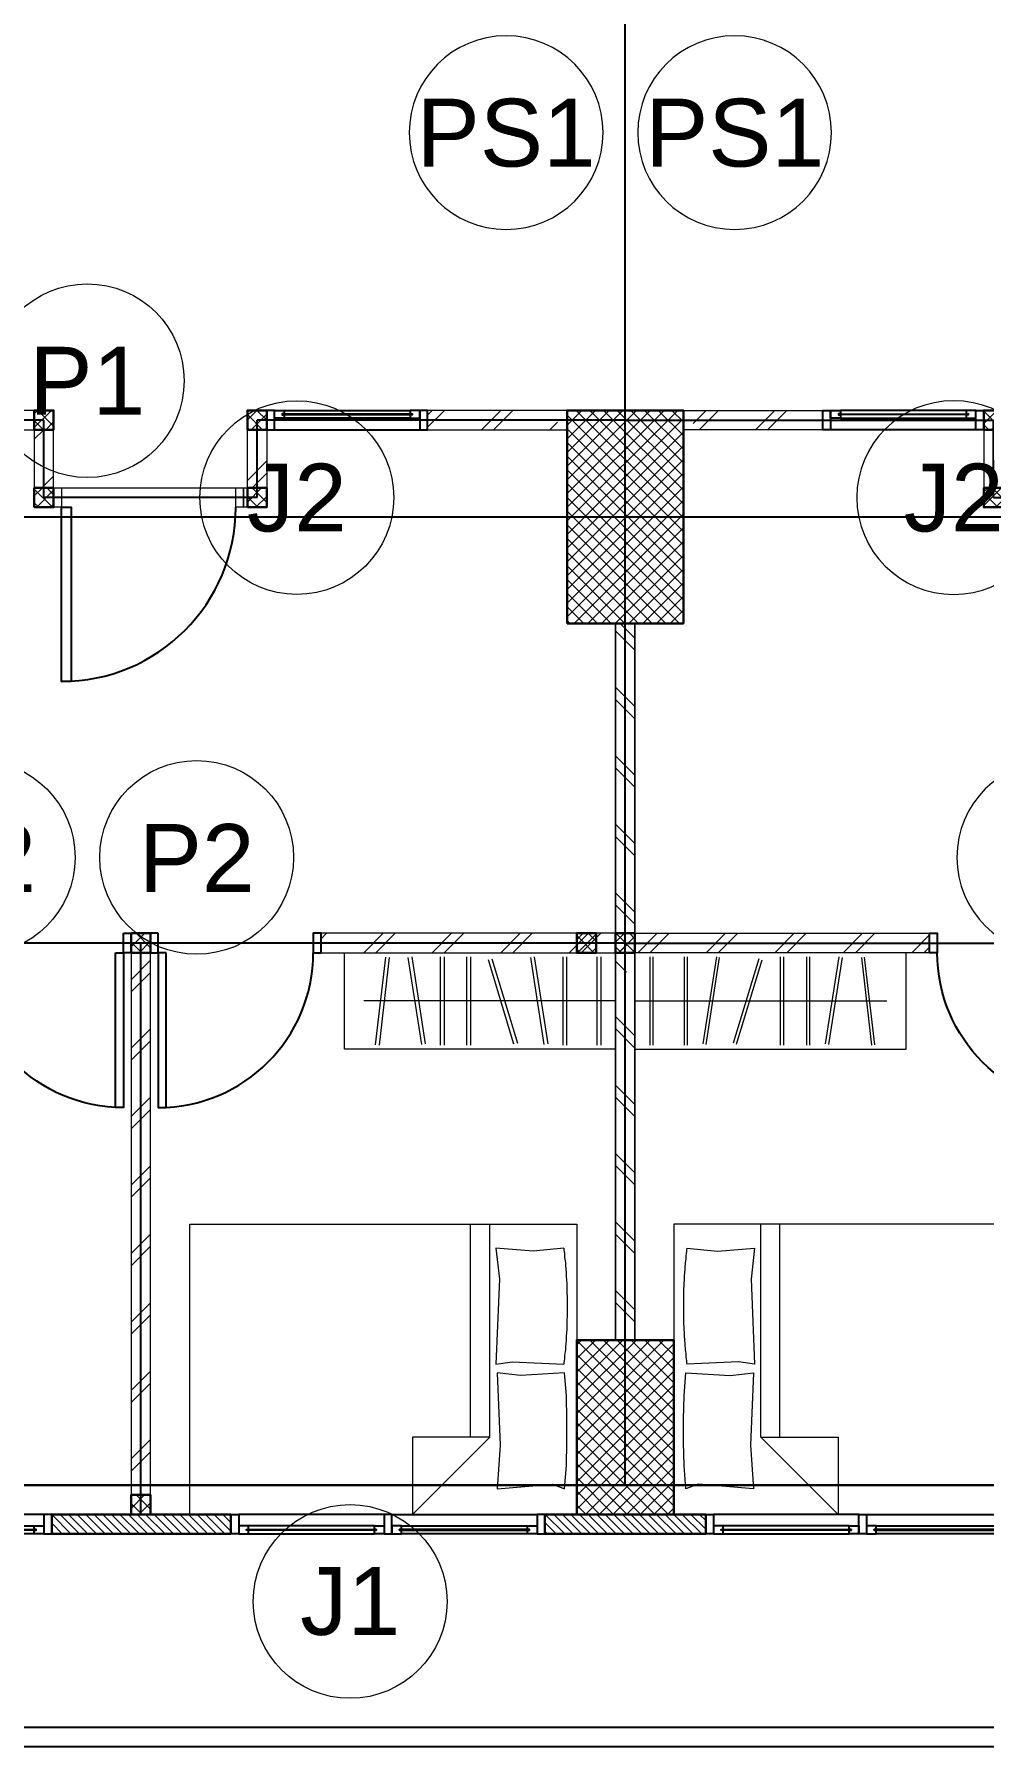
# Model space of a CAD drawing. Header units: millimetres. Extents: x -108 to 357, y -17 to 192.
# Drawn here: x 142.92 to 147.82, y -0.85 to 7.99 of the extents above; entities that cross this region are included whole.
import ezdxf
from ezdxf.enums import TextEntityAlignment as Align

# ---------------------------------------------------------------- set-up
doc = ezdxf.new("R2010")
doc.units = ezdxf.units.MM
for name, color, linetype, lineweight in [('ars', 11, 'Continuous', 0), ('KACA', 151, 'Continuous', 5), ('KOL', 1, 'Continuous', 30), ('KOLOM', 4, 'Continuous', 9), ('lan', 7, 'Continuous', 15), ('NOT', 7, 'Continuous', 20), ('tem', 5, 'Continuous', 20)]:
    doc.layers.add(name, color=color, linetype=linetype, lineweight=lineweight)
doc.layers.add('as', color=1, linetype='Continuous', plot=False)
doc.layers.add('Kusen', color=30, linetype='Continuous')
doc.styles.add('S', font='simplex', dxfattribs={"width": 0.75})
doc.styles.get("Standard").update_dxf_attribs({"font": 'arial.ttf'})
pattern_1 = [(45, (0.09994, 0.1431), (-0.1767767, 0.1767767), []), (45, (0.16244, 0.1431), (-0.1767767, 0.1767767), [])]
pattern_2 = [(45, (-0.45006, -2.5569), (-0.1767767, 0.1767767), []), (45, (-0.38756, -2.5569), (-0.1767767, 0.1767767), [])]

# ---------------------------------------------------------------- blocks, each defined once
blk = doc.blocks.new('T. J1')
at = {"layer": 'Kusen'}
for p, q in [((-0.7188, 0.1), (-0.0688, 0.1)), ((0.7212, 0.1), (0.0712, 0.1)), ((-0.0188, 0), (-0.7688, 0)), ((-0.0688, 0.06), (-0.7188, 0.06)), ((0.0212, 0), (0.7712, 0)), ((0.0712, 0.06), (0.7212, 0.06))]:
    blk.add_line(p, q, dxfattribs=at)
for points in [[(-0.8088, 0), (-0.7688, 0), (-0.7688, 0.1), (-0.8088, 0.1)], [(-0.0188, 0), (0.0212, 0), (0.0212, 0.1), (-0.0188, 0.1)], [(0.8112, 0), (0.7712, 0), (0.7712, 0.1), (0.8112, 0.1)]]:
    blk.add_lwpolyline(points, close=True, dxfattribs=at)
for points in [[(-0.7188, 0.0775), (-0.7188, 0.06), (-0.7688, 0.06), (-0.7688, 0.1), (-0.7188, 0.1), (-0.7188, 0.0825), (-0.7288, 0.0825), (-0.7288, 0.0775), (-0.7188, 0.0775)], [(-0.0688, 0.0775), (-0.0688, 0.06), (-0.0188, 0.06), (-0.0188, 0.1), (-0.0688, 0.1), (-0.0688, 0.0825), (-0.0588, 0.0825), (-0.0588, 0.0775), (-0.0688, 0.0775)], [(0.0712, 0.0775), (0.0712, 0.06), (0.0212, 0.06), (0.0212, 0.1), (0.0712, 0.1), (0.0712, 0.0825), (0.0612, 0.0825), (0.0612, 0.0775), (0.0712, 0.0775)], [(0.7212, 0.0775), (0.7212, 0.06), (0.7712, 0.06), (0.7712, 0.1), (0.7212, 0.1), (0.7212, 0.0825), (0.7312, 0.0825), (0.7312, 0.0775), (0.7212, 0.0775)]]:
    blk.add_lwpolyline(points, dxfattribs=at)
at = {"layer": 'Kusen', "color": 141}
for points in [[(-0.7288, 0.0775), (-0.0588, 0.0775), (-0.0588, 0.0825), (-0.7288, 0.0825)], [(0.7312, 0.0775), (0.0612, 0.0775), (0.0612, 0.0825), (0.7312, 0.0825)]]:
    blk.add_lwpolyline(points, close=True, dxfattribs=at)
blk = doc.blocks.new('T. J2')
at = {"layer": 'KACA', "color": 141}
blk.add_lwpolyline([(-0.3792, 0.0775), (0.2908, 0.0775), (0.2908, 0.0825), (-0.3792, 0.0825)], close=True, dxfattribs=at)
at = {"layer": 'Kusen'}
for p, q in [((-0.3692, 0.1), (0.2808, 0.1)), ((-0.4192, 0), (0.3308, 0)), ((0.2808, 0.06), (-0.3692, 0.06))]:
    blk.add_line(p, q, dxfattribs=at)
for points in [[(-0.4592, 0), (-0.4192, 0), (-0.4192, 0.1), (-0.4592, 0.1)], [(0.3308, 0), (0.3708, 0), (0.3708, 0.1), (0.3308, 0.1)]]:
    blk.add_lwpolyline(points, close=True, dxfattribs=at)
for points in [[(-0.3692, 0.0775), (-0.3692, 0.06), (-0.4192, 0.06), (-0.4192, 0.1), (-0.3692, 0.1), (-0.3692, 0.0825), (-0.3792, 0.0825), (-0.3792, 0.0775), (-0.3692, 0.0775)], [(0.2808, 0.0775), (0.2808, 0.06), (0.3308, 0.06), (0.3308, 0.1), (0.2808, 0.1), (0.2808, 0.0825), (0.2908, 0.0825), (0.2908, 0.0775), (0.2808, 0.0775)]]:
    blk.add_lwpolyline(points, dxfattribs=at)
blk = doc.blocks.new('P.80')
at = {"layer": 'Kusen'}
for points in [[(-69.8094, -74.8368), (-69.7694, -74.8368), (-69.7694, -74.0368), (-69.8094, -74.0368)], [(-70.6094, -74.9368), (-70.5694, -74.9368), (-70.5694, -74.8368), (-70.6094, -74.8368)], [(-69.7694, -74.9368), (-69.7294, -74.9368), (-69.7294, -74.8368), (-69.7694, -74.8368)]]:
    blk.add_lwpolyline(points, close=True, dxfattribs=at)
blk.add_arc((-69.7694, -74.8368), 0.8, 90, 180, dxfattribs=at)
blk = doc.blocks.new('K 10.10')
at = {"layer": 'ars'}
h = blk.add_hatch(dxfattribs=at)
h.set_pattern_fill('_USER', color=256, scale=0.05, angle=45, double=1, pattern_type=0)
h.set_pattern_definition([(45, (0, 0), (-0.035355339, 0.035355339), []), (135, (0, 0), (-0.035355339, -0.035355339), [])])
h.paths.add_polyline_path([(1560.5383, 1380.4069), (1560.6383, 1380.4069), (1560.6383, 1380.5069), (1560.5383, 1380.5069)])
at = {"layer": 'KOL'}
blk.add_lwpolyline([(1560.5383, 1380.4069), (1560.6383, 1380.4069), (1560.6383, 1380.5069), (1560.5383, 1380.5069)], close=True, dxfattribs=at)
blk = doc.blocks.new('P-90')
at = {"layer": 'Kusen'}
blk.add_lwpolyline([(374.6908, -21.5979), (374.7408, -21.5979), (374.7408, -22.4979), (374.6908, -22.4979)], close=True, dxfattribs=at)
at = {"layer": 'Kusen', "lineweight": 9}
for points in [[(373.8008, -22.4979), (373.8408, -22.4979), (373.8408, -22.5979), (373.8008, -22.5979)], [(374.7408, -22.4979), (374.7808, -22.4979), (374.7808, -22.5979), (374.7408, -22.5979)]]:
    blk.add_lwpolyline(points, close=True, dxfattribs=at)
at = {"layer": 'Kusen'}
blk.add_arc((374.7408, -22.4979), 0.9, 90, 180, dxfattribs=at)
blk = doc.blocks.new('BED1')
at = {"color": 0, "linetype": 'Continuous'}
for points in [[(1.9976, 0), (1.9976, 1.4976), (0, 1.4976), (0, 0), (1.9976, 0)], [(1.5484, 1.0993), (1.1489, 1.0993), (1.1489, 1.4976), (1.5484, 1.0993)], [(1.9346, 1.3656), (1.9443, 1.2458), (1.9467, 1.1259), (1.9467, 1.0061), (1.9443, 0.8862), (1.9346, 0.7663), (1.707, 0.7809), (1.586, 0.7663), (1.6017, 1.1404), (1.586, 1.3656), (1.8717, 1.3426), (1.9346, 1.3656)], [(1.4492, 1.0993), (1.4492, 0)], [(1.5484, 1.0993), (1.5484, 0)], [(1.9298, 0.1235), (1.7724, 0.138), (1.5799, 0.1235), (1.5981, 0.2833), (1.5799, 0.7228), (1.6634, 0.7094), (1.9298, 0.7228)], [(1.9298, 0.1235), (1.931, 0.1332), (1.9322, 0.1429), (1.9334, 0.1513), (1.9346, 0.161), (1.9346, 0.1707), (1.9358, 0.1804), (1.937, 0.1889), (1.9383, 0.1985), (1.9383, 0.2082), (1.9395, 0.2179), (1.9407, 0.2264), (1.9407, 0.2361), (1.9419, 0.2458), (1.9419, 0.2542), (1.9431, 0.2639), (1.9431, 0.2736), (1.9443, 0.2833), (1.9443, 0.2918), (1.9455, 0.3015), (1.9455, 0.3111), (1.9455, 0.3208), (1.9467, 0.3293), (1.9467, 0.339), (1.9467, 0.3487), (1.9467, 0.3584), (1.9479, 0.3668), (1.9479, 0.3765), (1.9479, 0.3862), (1.9479, 0.3959), (1.9479, 0.4044), (1.9479, 0.414), (1.9479, 0.4237), (1.9479, 0.4334), (1.9479, 0.4419), (1.9479, 0.4516), (1.9479, 0.4613), (1.9479, 0.4709), (1.9479, 0.4794), (1.9467, 0.4891), (1.9467, 0.4988), (1.9467, 0.5085), (1.9467, 0.5169), (1.9455, 0.5266), (1.9455, 0.5363), (1.9455, 0.546), (1.9443, 0.5545), (1.9443, 0.5642), (1.9431, 0.5738), (1.9431, 0.5835), (1.9419, 0.592), (1.9419, 0.6017), (1.9407, 0.6114), (1.9407, 0.6199), (1.9395, 0.6295), (1.9383, 0.6392), (1.9383, 0.6489), (1.937, 0.6574), (1.9358, 0.6671), (1.9346, 0.6768), (1.9346, 0.6864), (1.9334, 0.6949), (1.9322, 0.7046), (1.931, 0.7143), (1.9298, 0.7228)]]:
    blk.add_lwpolyline(points, dxfattribs=at)
blk = doc.blocks.new('LEMARI1')
for points in [[(0.6998, 0.4988), (-0.6998, 0.4988)], [(-0.6998, 0), (0.6998, 0), (0.6998, 0.4988), (-0.6998, 0.4988), (-0.6998, 0)], [(-0.5387, 0.4758), (-0.4855, 0.023)], [(-0.4685, 0.0254), (-0.5206, 0.477)], [(-0.3002, 0.4746), (-0.3705, 0.0242)], [(-0.3523, 0.0218), (-0.2821, 0.4709)], [(-0.2034, 0.477), (-0.2034, 0.0218)], [(-0.1852, 0.0218), (-0.1852, 0.477)], [(-0.0678, 0.477), (-0.0678, 0.0218)], [(-0.0496, 0.0218), (-0.0496, 0.477)], [(0.1755, 0.4722), (0.0436, 0.0363)], [(0.0605, 0.0315), (0.1937, 0.4673)], [(0.3317, 0.4746), (0.2627, 0.0242)], [(0.2797, 0.0218), (0.3499, 0.4709)], [(0.4286, 0.477), (0.4286, 0.0218)], [(0.4467, 0.0218), (0.4467, 0.477)], [(0.6053, 0.477), (0.6053, 0.0218)], [(0.6235, 0.0218), (0.6235, 0.477)], [(0.6998, 0.2494), (-0.5993, 0.2494)]]:
    blk.add_lwpolyline(points)
blk = doc.blocks.new('typikal-1')
at = {"layer": 'as'}
for p, q in [((2.5, 5.15), (2.5, 2.2)), ((0, 2.2), (6.2, 2.2)), ((1.9, -0.1), (1.9, -0.5)), ((1.9, -0.1), (3, -0.1)), ((3, -0.1), (3, -0.5)), ((0, -0.5), (1.9, -0.5)), ((3, -0.5), (6.2, -0.5))]:
    blk.add_line(p, q, dxfattribs=at)
at = {"layer": 'KOL'}
blk.add_lwpolyline([(2.035, 5.15), (2.96, 5.15), (2.96, 5.25), (2.035, 5.25)], close=True, dxfattribs=at)
at = {"layer": 'lan'}
blk.add_line((2.91, -0.15), (2.01, -0.15), dxfattribs=at)
at = {"layer": 'tem'}
for points in [[(2.45, 2.25), (2.55, 2.25), (2.55, 5.05), (2.45, 5.05)], [(0.05, 2.25), (-0.05, 2.25), (-0.05, 4.25), (0.05, 4.25)], [(1.57, 2.25), (0.05, 2.25), (0.05, 2.15), (1.57, 2.15)], [(-0.05, 2.15), (0.05, 2.15), (0.05, 0.55), (-0.05, 0.55)], [(0.05, 2.15), (-0.05, 2.15), (-0.05, 0.55), (0.05, 0.55)], [(1.97, -0.15), (1.95, -0.15), (1.95, -0.05), (1.97, -0.05)], [(1.95, -0.45), (1.85, -0.45), (1.85, -0.15), (1.95, -0.15)], [(2.95, -0.45), (3.05, -0.45), (3.05, -0.15), (2.95, -0.15)], [(1.02, -0.45), (0.3, -0.45), (0.3, -0.55), (1.02, -0.55)], [(3.05, -0.55), (4.35, -0.55), (4.35, -0.45), (3.05, -0.45)]]:
    blk.add_lwpolyline(points, close=True, dxfattribs=at)
at = {"layer": 'ars', "xscale": -1}
for name, p in [('BED1', (2.2476, 3.6524)), ('LEMARI1', (0.7498, 2.25))]:
    blk.add_blockref(name, p, dxfattribs=at)
at = {"layer": 'KOLOM', "extrusion": (0, 0, -1), "xscale": -1, "zscale": -1, "rotation": 180}
for p in [(-1563.0883, 1385.5569), (-1560.5883, 1382.6569), (-1563.0883, 1382.6569), (-1562.4883, 1380.3569), (-1563.5883, 1380.3569), (-1562.4883, 1379.9569), (-1563.5883, 1379.9569)]:
    blk.add_blockref('K 10.10', p, dxfattribs=at)
at = {"layer": 'KOLOM', "extrusion": (0, 0, -1), "zscale": -1, "rotation": 180}
blk.add_blockref('K 10.10', (1560.5883, 1382.6569), dxfattribs=at)
at = {"layer": 'Kusen'}
for name, p in [('T. J1', (1.2238, 5.15)), ('T. J2', (3.4192, 5.15)), ('P.80', (72.1794, 77.0868)), ('P-90', (-371.8308, 22.4479))]:
    blk.add_blockref(name, p, dxfattribs=at)
at = {"layer": 'Kusen', "xscale": -1}
blk.add_blockref('P.80', (-67.1794, 77.0868), dxfattribs=at)
at = {"layer": 'Kusen', "rotation": 180}
blk.add_blockref('T. J2', (1.3908, -0.45), dxfattribs=at)
blk = doc.blocks.new('k1')
at = {"layer": 'ars'}
h = blk.add_hatch(dxfattribs=at)
h.set_pattern_fill('_USER', color=256, scale=0.05, angle=45, double=1, pattern_type=0)
h.set_pattern_definition([(45, (0, -5), (-0.03535534, 0.03535534), []), (135, (0, -5), (-0.03535534, -0.03535534), [])])
h.paths.add_polyline_path([(-0.3, -0.55), (0.3, -0.55), (0.3, 0.55), (-0.3, 0.55)])
at = {"layer": 'KOL'}
blk.add_lwpolyline([(-0.3, -0.55), (0.3, -0.55), (0.3, 0.55), (-0.3, 0.55)], close=True, dxfattribs=at)
blk = doc.blocks.new('k3')
at = {"layer": 'ars'}
h = blk.add_hatch(dxfattribs=at)
h.set_pattern_fill('_USER', color=256, scale=0.05, angle=45, double=1, pattern_type=0)
h.set_pattern_definition([(45, (0, -5.05), (-0.03535534, 0.03535534), []), (135, (0, -5.05), (-0.03535534, -0.03535534), [])])
h.paths.add_polyline_path([(-0.25, -0.45), (0.25, -0.45), (0.25, 0.45), (-0.25, 0.45)])
at = {"layer": 'KOL'}
blk.add_lwpolyline([(-0.25, -0.45), (0.25, -0.45), (0.25, 0.45), (-0.25, 0.45)], close=True, dxfattribs=at)
blk = doc.blocks.new('A-2')
at = {"layer": 'ars'}
h = blk.add_hatch(dxfattribs=at)
h.set_pattern_fill('TEMBOK', color=256, scale=0.25)
h.set_pattern_definition(pattern_2)
h.paths.add_polyline_path([(-12.3828, 6.6677), (-13.0528, 6.6677), (-13.0528, 6.5677), (-12.3828, 6.5677)])
h = blk.add_hatch(dxfattribs=at)
h.set_pattern_fill('TEMBOK', color=256, scale=0.25)
h.set_pattern_definition(pattern_2)
h.paths.add_polyline_path([(-11.6828, 6.6677), (-11.0128, 6.6677), (-11.0128, 6.5677), (-11.6828, 6.5677)])
h = blk.add_hatch(dxfattribs=at)
h.set_pattern_fill('TEMBOK', color=256, scale=0.25)
h.set_pattern_definition([(45, (0.59994, -6.2569), (-0.1767767, 0.1767767), []), (45, (0.66244, -6.2569), (-0.1767767, 0.1767767), [])])
h.paths.add_polyline_path([(-15.0828, 6.5677), (-14.9828, 6.5677), (-14.9828, 6.2677), (-15.0828, 6.2677)])
h = blk.add_hatch(dxfattribs=at)
h.set_pattern_fill('TEMBOK', color=256, scale=0.25)
h.set_pattern_definition([(45, (-0.50006, -6.2569), (-0.1767767, 0.1767767), []), (45, (-0.43756, -6.2569), (-0.1767767, 0.1767767), [])])
h.paths.add_polyline_path([(-13.9828, 6.5677), (-13.8828, 6.5677), (-13.8828, 6.2677), (-13.9828, 6.2677)])
h = blk.add_hatch(dxfattribs=at)
h.set_pattern_fill('TEMBOK', color=256, scale=0.25)
h.set_pattern_definition([(315, (-18.23285, 58.04774), (-0.1767767, -0.1767767), []), (315, (-18.17035, 58.04774), (-0.1767767, -0.1767767), [])])
h.paths.add_polyline_path([(-11.9828, 5.5677), (-12.0828, 5.5677), (-12.0828, 3.7677), (-11.9828, 3.7677)])
h = blk.add_hatch(dxfattribs=at)
h.set_pattern_fill('TEMBOK', color=256, scale=0.25)
h.set_pattern_definition(pattern_1)
h.paths.add_polyline_path([(-12.0828, 3.9677), (-13.6028, 3.9677), (-13.6028, 3.8677), (-12.0828, 3.8677)])
h = blk.add_hatch(dxfattribs=at)
h.set_pattern_fill('TEMBOK', color=256, scale=0.25)
h.set_pattern_definition(pattern_1)
h.paths.add_polyline_path([(-11.9828, 3.9677), (-10.4628, 3.9677), (-10.4628, 3.8677), (-11.9828, 3.8677)])
h = blk.add_hatch(dxfattribs=at)
h.set_pattern_fill('TEMBOK', color=256, scale=0.25)
h.set_pattern_definition(pattern_1)
h.paths.add_polyline_path([(-14.5828, 3.8677), (-14.4828, 3.8677), (-14.4828, 1.0677), (-14.5828, 1.0677)])
h = blk.add_hatch(dxfattribs=at)
h.set_pattern_fill('TEMBOK', color=256, scale=0.25)
h.set_pattern_definition([(315, (-18.23285, 56.34774), (-0.1767767, -0.1767767), []), (315, (-18.17035, 56.34774), (-0.1767767, -0.1767767), [])])
h.paths.add_polyline_path([(-11.9828, 3.6677), (-12.0828, 3.6677), (-12.0828, 1.8677), (-11.9828, 1.8677)])
h = blk.add_hatch(dxfattribs=at)
h.set_pattern_fill('ANSI31', color=256, scale=0.25, angle=180, style=0)
h.set_pattern_definition([(135, (-503.91158, -326.106844), (0.0220970869, 0.0220970869), [])])
h.paths.add_polyline_path([(-14.0678, 0.9677), (-14.9928, 0.9677), (-14.9928, 0.8677), (-14.0678, 0.8677)])
h = blk.add_hatch(dxfattribs=at)
h.set_pattern_fill('ANSI31', color=256, scale=0.25, angle=180, style=0)
h.set_pattern_definition([(135, (-495.71658, -381.736844), (0.0220970869, 0.0220970869), [])])
h.paths.add_polyline_path([(-11.6178, 0.8677), (-12.4478, 0.8677), (-12.4478, 0.9677), (-11.6178, 0.9677)])
for p, q in [((-7.4828, -0.1323), (-16.5828, -0.1323)), ((-7.4828, -0.2323), (-16.5828, -0.2323))]:
    blk.add_line(p, q)
at = {"layer": 'as'}
for p, q in [((-12.0328, 1.1177), (-12.0328, 14.2177)), ((-36.8328, 6.1177), (37.5672, 6.1177)), ((-36.8328, 1.1177), (37.5672, 1.1177)), ((37.5672, 1.1177), (-36.8328, 1.1177))]:
    blk.add_line(p, q, dxfattribs=at)
at = {"layer": 'KOL'}
blk.add_lwpolyline([(-11.6178, 0.8677), (-12.4478, 0.8677), (-12.4478, 0.9677), (-11.6178, 0.9677)], close=True, dxfattribs=at)
blk.add_blockref('k1', (-12.0328, 6.1177), dxfattribs=at)
at = {"layer": 'KOL', "rotation": 180}
blk.add_blockref('k3', (-12.0328, 1.4177), dxfattribs=at)
at = {"layer": 'KOLOM', "extrusion": (0, 0, -1), "zscale": -1}
blk.add_blockref('K 10.10', (-1548.3555, -1376.5392), dxfattribs=at)
at = {"layer": 'lan', "rotation": 180}
blk.add_blockref('typikal-1', (-12.0328, 6.1177), dxfattribs=at)
at = {"layer": 'lan', "xscale": -1, "rotation": 180}
blk.add_blockref('typikal-1', (-12.0328, 6.1177), dxfattribs=at)
blk = doc.blocks.new('NAV')
blk.add_circle((0, -0.4), 0.4)
at = {"style": 'S', "width": 0.75, "flags": 4}
blk.add_attdef('AV', text='', height=0.3, dxfattribs=at).set_placement((0, -0.4), align=Align.MIDDLE)

msp = doc.modelspace()

# ---------------------------------------------------------------- block references
msp.add_blockref('A-2', (158.00671, -0.62199))
at = {"layer": 'NOT'}
ref = msp.add_blockref('NAV', (145.35923, 6.97992), dxfattribs=dict(at, xscale=-1.25, yscale=1.25, zscale=1.25, rotation=180.0000000000217))
ref.add_attrib('AV', 'PS1', dxfattribs={"layer": '0', "height": 0.35, "flags": 4}).set_placement((145.35923, 7.47992), align=Align.MIDDLE)
ref = msp.add_blockref('NAV', (146.53814, 6.97992), dxfattribs=dict(at, xscale=-1.25, yscale=1.25, zscale=1.25, rotation=180.0000000000217))
ref.add_attrib('AV', 'PS1', dxfattribs={"layer": '0', "height": 0.35, "flags": 4}).set_placement((146.53814, 7.47992), align=Align.MIDDLE)
ref = msp.add_blockref('NAV', (143.19741, 6.69891), dxfattribs=dict(at, xscale=1.25, yscale=1.25, zscale=1.25))
ref.add_attrib('AV', 'P1', dxfattribs={"layer": '0', "height": 0.35, "flags": 4}).set_placement((143.19741, 6.19891), align=Align.MIDDLE)
ref = msp.add_blockref('NAV', (144.27904, 6.09575), dxfattribs=dict(at, xscale=1.25, yscale=1.25, zscale=1.25))
ref.add_attrib('AV', 'J2', dxfattribs={"layer": '0', "height": 0.35, "flags": 4}).set_placement((144.27904, 5.59575), align=Align.MIDDLE)
ref = msp.add_blockref('NAV', (147.66869, 6.09572), dxfattribs=dict(at, xscale=-1.250000000000002, yscale=1.25, zscale=1.25, rotation=359.9988619294746))
ref.add_attrib('AV', 'J2', dxfattribs={"layer": '0', "height": 0.35, "rotation": 359.998862, "flags": 4}).set_placement((147.66868, 5.59572), align=Align.MIDDLE)
ref = msp.add_blockref('NAV', (142.63466, 4.23748), dxfattribs=dict(at, xscale=1.25, yscale=1.25, zscale=1.25))
ref.add_attrib('AV', 'P2', dxfattribs={"layer": '0', "height": 0.35, "flags": 4}).set_placement((142.63466, 3.73748), align=Align.MIDDLE)
ref = msp.add_blockref('NAV', (143.76211, 4.23748), dxfattribs=dict(at, xscale=1.25, yscale=1.25, zscale=1.25))
ref.add_attrib('AV', 'P2', dxfattribs={"layer": '0', "height": 0.35, "flags": 4}).set_placement((143.76211, 3.73748), align=Align.MIDDLE)
ref = msp.add_blockref('NAV', (148.18558, 4.23744), dxfattribs=dict(at, xscale=-1.250000000000002, yscale=1.25, zscale=1.25, rotation=359.9988619294746))
ref.add_attrib('AV', 'P2', dxfattribs={"layer": '0', "height": 0.35, "rotation": 359.998862, "flags": 4}).set_placement((148.18557, 3.73744), align=Align.MIDDLE)
ref = msp.add_blockref('NAV', (144.55404, 0.39575), dxfattribs=dict(at, xscale=1.25, yscale=1.25, zscale=1.25))
ref.add_attrib('AV', 'J1', dxfattribs={"layer": '0', "height": 0.35, "flags": 4}).set_placement((144.55404, -0.10425), align=Align.MIDDLE)

doc.saveas('drawing.dxf')
